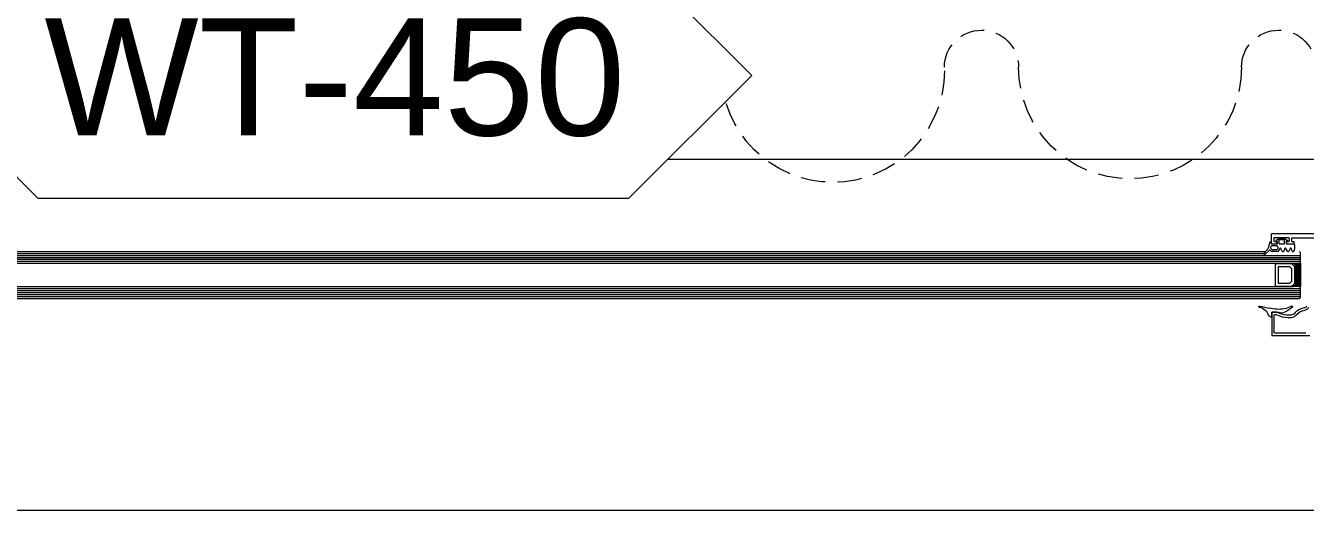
# Model space of a CAD drawing. Header units: centimetres. Extents: x 118932 to 154602, y -32682 to -23521.
# Drawn here: x 140066.7 to 140132.3, y -31158.7 to -31133.8 of the extents above; entities that cross this region are included whole.
import ezdxf

# ---------------------------------------------------------------- set-up
doc = ezdxf.new("R2010")
doc.units = ezdxf.units.CM
doc.header["$LTSCALE"] = 50
doc.header["$MEASUREMENT"] = 0
doc.linetypes.add('HIDDEN', pattern=[0.375, 0.25, -0.125])
for name, color, linetype, lineweight, true_color in [('GEN_00_BL_Yazı', 7, 'Continuous', 0, 0x4f5250), ('GEN_02_TF_Mobilya', 7, 'Continuous', 5, 0x745e3d), ('GEN_02_TF_Pencere', 7, 'Continuous', 9, 0x6093ac), ('GEN_05_ML_Mermer', 7, 'Continuous', 9, 0x9d8692), ('GEN_06_GR_İnce', 7, 'Continuous', 13, 0xb0b0a9)]:
    doc.layers.add(name, color=color, linetype=linetype, lineweight=lineweight, true_color=true_color)
doc.styles.add('Arial_6', font='arial.ttf', dxfattribs={"height": 59.5325})

# ---------------------------------------------------------------- blocks, each defined once
blk = doc.blocks.new('P30_')
at = {"layer": 'GEN_02_TF_Pencere', "extrusion": (0, 0, -1)}
for p, q in [((206758.461, -26313.063), (206758.461, -26313.123)), ((206758.491, -26313.15), (206758.791, -26313.15)), ((206758.726, -26313.245), (206758.541, -26313.245)), ((206758.728, -26312.971), (206758.891, -26312.868)), ((206758.791, -26313.035), (206758.751, -26313.035)), ((206758.791, -26313.15), (206758.791, -26313.035)), ((206758.871, -26312.965), (206758.871, -26313.124)), ((206758.88, -26313.142), (206758.88, -26313.142)), ((206758.891, -26312.868), (206759.141, -26312.868)), ((206759.131, -26312.939), (206758.901, -26312.939)), ((206758.901, -26313.15), (206759.131, -26313.15)), ((206759.141, -26312.868), (206759.305, -26312.972)), ((206759.161, -26313.124), (206759.161, -26312.965)), ((206759.281, -26313.036), (206759.241, -26313.036)), ((206759.241, -26313.036), (206759.241, -26313.15)), ((206759.241, -26313.15), (206759.636, -26313.151)), ((206759.666, -26313.177), (206759.665, -26313.428)), ((206758.098, -26313.652), (206758.277, -26313.437)), ((206758.362, -26313.493), (206758.15, -26313.691)), ((206758.441, -26313.333), (206758.441, -26313.352)), ((206758.775, -26313.539), (206758.521, -26313.538)), ((206758.54, -26313.441), (206758.726, -26313.441)), ((206758.826, -26313.353), (206758.826, -26313.334)), ((206758.826, -26313.353), (206758.826, -26313.353)), ((206758.908, -26313.388), (206758.869, -26313.481)), ((206758.869, -26313.481), (206758.869, -26313.481)), ((206759.041, -26313.524), (206758.962, -26313.384)), ((206759.172, -26313.388), (206759.116, -26313.521)), ((206759.305, -26313.525), (206759.227, -26313.385)), ((206759.436, -26313.388), (206759.381, -26313.521)), ((206759.547, -26313.522), (206759.492, -26313.388)), ((206759.655, -26313.468), (206759.623, -26313.525)), ((206759.524, -26316.345), (206759.511, -26316.346)), ((206758.428, -26316.886), (206758.466, -26316.886)), ((206758.466, -26316.886), (206758.466, -26316.886)), ((206758.496, -26316.86), (206758.496, -26316.676)), ((206758.526, -26316.651), (206758.787, -26316.651)), ((206758.836, -26316.662), (206758.856, -26316.671))]:
    blk.add_line(p, q, dxfattribs=at)
at = {"layer": 'GEN_02_TF_Pencere'}
for p, q in [((206678.546, -26313.645), (206758.105, -26313.645)), ((206678.546, -26313.745), (206759.976, -26313.745)), ((206678.546, -26313.845), (206759.976, -26313.845)), ((206678.596, -26313.545), (206758.187, -26313.545)), ((206759.976, -26313.595), (206759.926, -26313.545)), ((206759.976, -26314.095), (206759.976, -26313.595)), ((206678.546, -26313.945), (206759.976, -26313.945)), ((206678.546, -26314.045), (206759.976, -26314.045)), ((206678.546, -26314.145), (206759.601, -26314.145)), ((206759.526, -26314.175), (206758.676, -26314.175)), ((206758.676, -26314.175), (206758.676, -26315.315)), ((206759.426, -26314.325), (206758.826, -26314.325)), ((206758.826, -26314.325), (206758.826, -26315.165)), ((206759.526, -26314.425), (206759.426, -26314.325)), ((206759.676, -26314.325), (206759.526, -26314.175)), ((206759.526, -26315.065), (206759.526, -26314.425)), ((206759.751, -26314.295), (206759.601, -26314.145)), ((206759.601, -26314.145), (206759.976, -26314.145)), ((206759.616, -26314.16), (206759.616, -26314.145)), ((206759.656, -26314.2), (206759.656, -26314.145)), ((206759.676, -26315.165), (206759.676, -26314.325)), ((206759.696, -26314.24), (206759.696, -26314.145)), ((206759.736, -26314.28), (206759.736, -26314.145)), ((206759.751, -26315.195), (206759.751, -26314.295)), ((206759.776, -26315.345), (206759.776, -26314.145)), ((206759.816, -26315.345), (206759.816, -26314.145)), ((206759.856, -26315.345), (206759.856, -26314.145)), ((206759.896, -26315.345), (206759.896, -26314.145)), ((206759.926, -26314.145), (206759.976, -26314.095)), ((206759.936, -26315.345), (206759.936, -26314.145)), ((206759.976, -26314.145), (206759.976, -26315.345)), ((206759.976, -26315.345), (206759.976, -26314.145)), ((206758.826, -26315.165), (206759.426, -26315.165)), ((206759.426, -26315.165), (206759.526, -26315.065)), ((206759.526, -26315.315), (206759.676, -26315.165)), ((206759.601, -26315.345), (206759.751, -26315.195)), ((206759.736, -26315.345), (206759.736, -26315.21)), ((206678.546, -26315.345), (206759.601, -26315.345)), ((206678.546, -26315.445), (206759.976, -26315.445)), ((206678.546, -26315.545), (206759.976, -26315.545)), ((206678.546, -26315.645), (206759.976, -26315.645)), ((206678.546, -26315.745), (206759.976, -26315.745)), ((206678.546, -26315.845), (206759.976, -26315.845)), ((206758.676, -26315.315), (206759.526, -26315.315)), ((206759.976, -26315.345), (206759.601, -26315.345)), ((206759.616, -26315.345), (206759.616, -26315.33)), ((206759.656, -26315.345), (206759.656, -26315.29)), ((206759.696, -26315.345), (206759.696, -26315.25)), ((206759.976, -26315.395), (206759.926, -26315.345)), ((206759.926, -26315.945), (206759.976, -26315.895)), ((206759.976, -26315.345), (206759.976, -26315.345)), ((206759.976, -26315.895), (206759.976, -26315.395)), ((206678.596, -26315.945), (206759.926, -26315.945))]:
    blk.add_line(p, q, dxfattribs=at)
for points in [[(206768.446, -26312.642), (206758.506, -26312.642, 0.414214), (206758.476, -26312.672), (206758.476, -26313.112, 0.414214), (206758.506, -26313.142), (206758.706, -26313.142, 0.414214), (206758.776, -26313.072, 0.414214), (206758.746, -26313.042), (206758.666, -26313.042, -0.414214), (206758.616, -26312.992), (206758.616, -26312.872, -0.414214), (206758.666, -26312.822), (206759.336, -26312.822, -0.414214), (206759.386, -26312.872), (206759.386, -26312.992, -0.414214), (206759.336, -26313.042), (206759.256, -26313.042, 0.414214), (206759.226, -26313.072, 0.414214), (206759.296, -26313.142), (206759.606, -26313.142, 0.414214), (206759.656, -26313.092), (206759.656, -26313.072, 0.414214), (206759.626, -26313.042), (206759.556, -26313.042, -0.414214), (206759.526, -26313.012), (206759.526, -26312.842), (206760.946, -26312.842, -0.414214)], [(206760.256, -26317.731), (206758.666, -26317.731, -0.414213), (206758.616, -26317.681), (206758.616, -26316.821, -0.414213), (206758.666, -26316.771), (206758.717, -26316.771, -0.127549), (206758.751, -26316.779, 0.13898), (206759.346, -26316.919), (206759.495, -26316.919, 0.215322), (206759.735, -26316.811, -0.168624), (206760.192, -26316.553, 0.197358), (206760.397, -26316.421)], [(206760.298, -26316.353, -0.197358), (206760.17, -26316.435, 0.168624), (206759.645, -26316.732, -0.215322), (206759.495, -26316.799), (206759.248, -26316.799, -0.114883), (206758.812, -26316.676, 0.126996), (206758.715, -26316.651), (206758.526, -26316.651, 0.414213), (206758.496, -26316.681), (206758.496, -26317.821, 0.414213), (206758.526, -26317.851), (206758.526, -26317.851), (206760.446, -26317.851, 0.41421)]]:
    blk.add_lwpolyline(points, format="xyb", dxfattribs=at)
for centre, major_axis, start_param, end_param in [((206757.872, -26313.177), (-0.5, 0), 2.512106, 2.949893), ((206754.106, -26312.533), (-4.337, 0), 2.949895, 3.003759), ((206758.431, -26313.063), (-0.03, 0), 3.140437, 6.105223), ((206758.541, -26313.333), (-0.1, 0), 4.711232, 6.28203), ((206758.491, -26313.123), (-0.03, 0), -0.001157, 1.56964), ((206758.751, -26313), (-0.04, 0), -0.948289, 1.56964), ((206758.726, -26313.334), (-0.1, 0), 3.140436, 4.711234), ((206758.901, -26312.965), (-0.03, 0), 4.711233, 6.282031), ((206758.901, -26313.124), (0.03, 0), 3.140439, 3.925836), ((206758.901, -26313.124), (0.03, 0), 3.925836, 4.711232), ((206759.131, -26312.965), (0.03, 0), -0.001157, 1.56964), ((206759.131, -26313.124), (0.03, 0), 4.711232, 6.282029), ((206759.281, -26313.001), (0.04, 0), 4.711234, 7.229163), ((206759.636, -26313.177), (-0.03, 0), 3.140437, 4.711235), ((206758.127, -26313.67), (-0.0344, 0), -0.614619, 2.340265), ((206758.397, -26313.526), (-0.0509, 0), 3.745027, 5.454025), ((206758.521, -26313.45), (0.1, 0), 3.745027, 4.711234), ((206758.541, -26313.352), (0.1, 0), 3.140436, 4.711234), ((206758.726, -26313.353), (-0.1, 0), 1.569641, 3.140438), ((206758.775, -26313.45), (0.1, 0), 4.711235, 5.320589), ((206758.775, -26313.45), (-0.1, 0), 2.178997, 2.788351), ((206758.936, -26313.397), (-0.03, 0), 3.628945, 5.929947), ((206759.078, -26313.508), (-0.0413, 0), 0.458705, 2.776142), ((206759.2, -26313.397), (0.03, 0), 0.487351, 2.788352), ((206759.342, -26313.508), (-0.0413, 0), 0.458704, 2.776141), ((206759.464, -26313.398), (-0.03, 0), 3.490789, 5.931679), ((206759.586, -26313.509), (0.0413, 0), 3.504733, 5.82217), ((206759.565, -26313.428), (-0.1, 0), 2.680578, 3.140437)]:
    blk.add_ellipse(centre, major_axis=major_axis, ratio=0.881548, start_param=start_param, end_param=end_param, dxfattribs=at)
at = {"layer": 'GEN_02_TF_Pencere', "extrusion": (0, 0, -1)}
for centre, major_axis, start_param, end_param in [((206757.86, -26316.372), (0.03, 0), 3.142037, 4.994419), ((206757.86, -26316.372), (-0.03, 0), -1.226961, -0.000036), ((206757.701, -26316.918), (-0.64, 0), 1.805526, 2.955356), ((206756.047, -26323.622), (-8.856, 0), 1.777943, 1.838474), ((206758.841, -26315.209), (1.549, 0), 1.378609, 1.866448), ((206758.975, -26315.76), (0.88, 0), 0.944914, 1.386057), ((206757.229, -26314.169), (-3.543, 0), 3.990064, 4.134382), ((206759.521, -26316.377), (-0.0382, 0), 0.629084, 1.300082), ((206759.524, -26316.387), (0.05, 0), -1.570583, 0.325144), ((206758.428, -26316.802), (0.1, 0), 1.570967, 2.940044), ((206758.466, -26316.86), (-0.03, 0), 3.141594, 4.712388), ((206758.526, -26316.676), (-0.03, 0), 0.000001, 1.570795), ((206758.787, -26316.734), (-0.1, 0), 1.57081, 2.088079), ((206759, -26316.463), (0.286, 0), 0.956763, 2.099792)]:
    blk.add_ellipse(centre, major_axis=major_axis, ratio=0.839387, start_param=start_param, end_param=end_param, dxfattribs=at)
at = {"layer": 'GEN_05_ML_Mermer'}
blk.add_lwpolyline([(206772.546, -26326.815), (206577.546, -26326.815), (206577.546, -26308.817), (206772.546, -26308.817)], close=True, dxfattribs=at)
blk = doc.blocks.new('DOGRAMA LEVEL 0 B BLOK')
at = {"layer": 'GEN_06_GR_İnce'}
blk.add_blockref('P30_', (-206301.713, 24514.208, 0), dxfattribs=at)
blk = doc.blocks.new('Drapery Nest - Drape-V397-TYPE F')
at = {"layer": 'GEN_02_TF_Mobilya', "linetype": 'HIDDEN'}
for points in [[(0, 95.25, -1), (0, 133.35, 1), (0, 247.65, -1), (0, 285.75, 1), (0, 400.05, -1), (0, 438.15, 1), (0, 400.05, -1), (0, 285.75, 1), (0, 247.65, -1), (0, 133.35, 1), (0, 95.25, -1), (0, -19.05, 1)], [(-1.81, -361.95, -1), (-1.81, -323.85, 1), (-1.81, -209.55, -1), (-1.81, -171.45, 1), (-1.81, -57.15, -1), (-1.81, -19.05, 1), (-1.81, -57.15, -1), (-1.81, -171.45, 1), (-1.81, -209.55, -1), (-1.81, -323.85, 1), (-1.81, -361.95, -1), (-1.81, -476.25, 1)]]:
    blk.add_lwpolyline(points, format="xyb", close=True, dxfattribs=at)
blk = doc.blocks.new('FFE-Tag')
at = {"color": 0}
blk.add_wipeout([(-8.761, 0), (-6.189, 2.572), (6.189, 2.572), (8.761, 0), (6.189, -2.572), (-6.189, -2.572)], dxfattribs=at).dxf.layer = 'GEN_00_BL_Yazı'
at = {"layer": 'GEN_00_BL_Yazı', "color": 0}
for p, q in [((-8.761, 0), (-6.189, 2.572)), ((6.189, 2.572), (-6.189, 2.572)), ((8.761, 0), (6.189, 2.572)), ((-8.761, 0), (-6.189, -2.572)), ((8.761, 0), (6.189, -2.572)), ((-6.189, -2.572), (6.189, -2.572))]:
    blk.add_line(p, q, dxfattribs=at)
blk = doc.blocks.new('WT-450_BlackoutCurtains')
at = {"layer": 'GEN_00_BL_Yazı', "xscale": 2.448801272789173, "yscale": 2.448801272789173, "zscale": 2.448801272789173, "rotation": 134.9999999999806}
blk.add_blockref('FFE-Tag', (0, 0), dxfattribs=at)
at = {"layer": 'GEN_00_BL_Yazı', "insert": (8.414, -12.549), "char_height": 6, "width": 35.72976, "attachment_point": 1, "rotation": 135, "style": 'Arial_6'}
blk.add_mtext('WT-450', dxfattribs=at)
blk = doc.blocks.new('b blok level 0 tefriş')
at = {"xscale": -0.1000000000000026, "yscale": 0.1000000000000026, "zscale": 0.1000000000000004, "rotation": 90}
blk.add_blockref('Drapery Nest - Drape-V397-TYPE F', (870.513, -1571.463, 0), dxfattribs=at)
at = {"rotation": 224.9999999999999}
blk.add_blockref('WT-450_BlackoutCurtains', (841.08, -1571.697, 0), dxfattribs=at)

msp = doc.modelspace()

# ---------------------------------------------------------------- block references
msp.add_blockref('DOGRAMA LEVEL 0 B BLOK', (139673.806, -29346.079, 0))

# ---------------------------------------------------------------- next in the draw order: block references
msp.add_blockref('b blok level 0 tefriş', (139241.383, -29564.691, 0))

doc.saveas('drawing.dxf')
